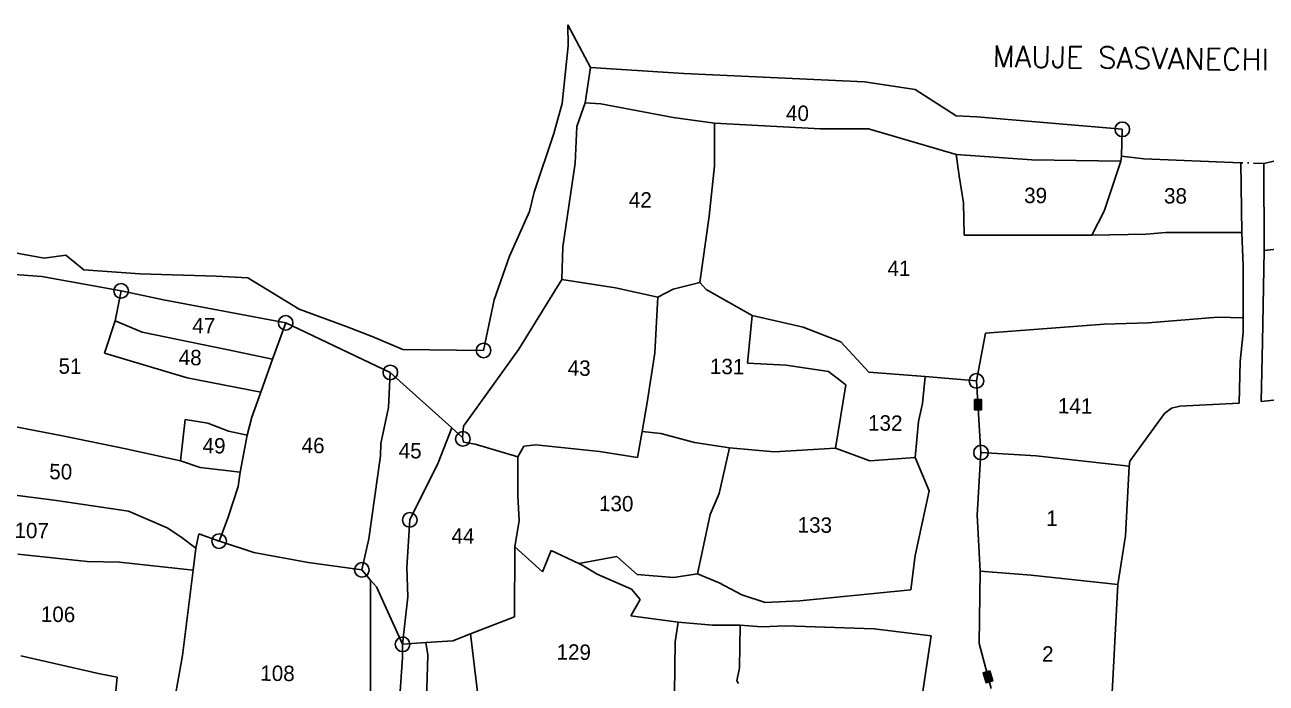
# Model space of a CAD drawing. Header units: metres. Extents: x 274536 to 279488, y 2074615 to 2078106.
# Drawn here: x 275098 to 275690, y 2077761 to 2078075 of the extents above; entities that cross this region are included whole.
import ezdxf
from ezdxf.enums import TextEntityAlignment as Align

# ---------------------------------------------------------------- set-up
doc = ezdxf.new("R2010")
doc.units = ezdxf.units.M
doc.linetypes.add('DASHDOT', pattern=[1, 0.5, -0.25, 0, -0.25])
for name, color, linetype in [('OFF', 1, 'Continuous'), ('POLY_PARCEL', 6, 'Continuous'), ('POLY_ROAD', 30, 'Continuous'), ('POLY_WATER', 4, 'Continuous'), ('TEXT_MAPOUT', 7, 'Continuous'), ('TEXT_PARCEL', 7, 'Continuous'), ('V_BOUND_LINE', 7, 'Continuous'), ('V_BOUND_STREAM_LINE', 7, 'DASHDOT')]:
    doc.layers.add(name, color=color, linetype=linetype)
doc.styles.get("Standard").update_dxf_attribs({"font": 'simplex.shx'})
doc.styles.add('TEXT_MAP', font='', dxfattribs={"height": 1.8})
doc.styles.get('TEXT_MAP').set_extended_font_data('Kruti Dev 050')

msp = doc.modelspace()

# ---------------------------------------------------------------- hatches: boundary and pattern name
for points in [[(275554.51, 2077896.38), (275551.16, 2077896.42), (275551.1, 2077891.57), (275554.45, 2077891.53)], [(275556.65, 2077761.23), (275559.86, 2077762.19), (275558.47, 2077766.83), (275555.26, 2077765.87)]]:
    msp.add_hatch(color=256).paths.add_polyline_path(points)

# ---------------------------------------------------------------- linework, layer by layer
for points in [[(275551.1, 2077891.57), (275551.16, 2077896.42), (275554.51, 2077896.38), (275554.45, 2077891.53)], [(275558.47, 2077766.83), (275559.86, 2077762.19), (275556.65, 2077761.23), (275555.26, 2077765.87)]]:
    msp.add_lwpolyline(points, close=True)
for centre in [(275621.72, 2078025.46), (275143.7, 2077948.31), (275222.28, 2077933.05), (275316.77, 2077919.86), (275272.23, 2077909.35), (275552.08, 2077905.34), (275306.9, 2077877.62), (275554.25, 2077871.12), (275281.52, 2077838.98), (275190.5, 2077828.82), (275258.67, 2077815.1), (275278.1, 2077779.56)]:
    msp.add_circle(centre, 3.48)
at = {"layer": 'OFF'}
msp.add_line((275367.74, 2078055.04), (275365.28, 2078038.04), dxfattribs=at)
at = {"layer": 'POLY_PARCEL'}
for p, q in [((275365.28, 2078038.04), (275372.69, 2078037.67)), ((275372.69, 2078037.67), (275407.32, 2078031.03)), ((275407.32, 2078031.03), (275426.96, 2078028.37)), ((275426.96, 2078028.37), (275427.06, 2078008.04)), ((275426.96, 2078028.37), (275477.58, 2078025.73)), ((275477.58, 2078025.73), (275500.46, 2078025.64)), ((275500.46, 2078025.64), (275542.45, 2078013.49)), ((275543.83, 2078003.22), (275542.45, 2078013.49)), ((275542.45, 2078013.49), (275578.45, 2078010.81)), ((275620.99, 2078010.28), (275621.35, 2078012.59)), ((275427.06, 2078008.04), (275424.42, 2077984.02)), ((275578.45, 2078010.81), (275620.99, 2078010.28)), ((275620.99, 2078010.28), (275613.06, 2077986.31)), ((275545.88, 2077990.36), (275543.83, 2078003.22)), ((275546.29, 2077974.91), (275545.88, 2077990.36)), ((275424.42, 2077984.02), (275420.01, 2077952.35)), ((275613.06, 2077986.31), (275607.17, 2077974.85)), ((275689.49, 2077967.51), (275777.52, 2077977.47)), ((275607.17, 2077974.85), (275546.29, 2077974.91)), ((275607.17, 2077974.85), (275633.08, 2077975.42)), ((275633.08, 2077975.42), (275642.52, 2077976.11)), ((275642.52, 2077976.11), (275678.85, 2077976.26)), ((275379.67, 2077949.78), (275354.18, 2077953.74)), ((275140.8, 2077934.01), (275143.7, 2077948.31)), ((275400.01, 2077945.26), (275379.67, 2077949.78)), ((275407.28, 2077949.17), (275400.01, 2077945.26)), ((275420.01, 2077952.35), (275407.28, 2077949.17)), ((275423.07, 2077948.93), (275420.01, 2077952.35)), ((275444.98, 2077936.56), (275423.07, 2077948.93)), ((275400.01, 2077945.26), (275398.49, 2077918.65)), ((275442.8, 2077913.83), (275444.98, 2077936.56)), ((275444.98, 2077936.56), (275469.35, 2077931.04)), ((275667.36, 2077935.82), (275634.01, 2077933.02)), ((275679.5, 2077935.47), (275667.36, 2077935.82)), ((275135.75, 2077918.61), (275140.8, 2077934.01)), ((275140.8, 2077934.01), (275140.8, 2077934.01)), ((275140.8, 2077934.01), (275153.78, 2077928.62)), ((275215.94, 2077915.63), (275222.28, 2077933.05)), ((275469.35, 2077931.04), (275487.3, 2077923.94)), ((275613.03, 2077932.44), (275556.38, 2077928.13)), ((275634.01, 2077933.02), (275613.03, 2077932.44)), ((275153.78, 2077928.62), (275194.06, 2077920.34)), ((275487.3, 2077923.94), (275500.64, 2077909.55)), ((275556.38, 2077928.13), (275552.08, 2077905.34)), ((275175.2, 2077906.72), (275135.75, 2077918.61)), ((275194.06, 2077920.34), (275215.94, 2077915.63)), ((275398.49, 2077918.65), (275394.87, 2077894.98)), ((275215.94, 2077915.63), (275210.42, 2077899.95)), ((275461.3, 2077912.89), (275442.8, 2077913.83)), ((275481.43, 2077909.79), (275461.3, 2077912.89)), ((275210.42, 2077899.95), (275175.2, 2077906.72)), ((275271.44, 2077892.69), (275272.23, 2077909.35)), ((275489.65, 2077903.52), (275481.43, 2077909.79)), ((275500.64, 2077909.55), (275527.53, 2077907.35)), ((275527.53, 2077907.35), (275526.39, 2077894.53)), ((275527.53, 2077907.35), (275552.08, 2077905.34)), ((275552.08, 2077905.34), (275554.25, 2077871.12)), ((275206.06, 2077888.06), (275210.42, 2077899.95)), ((275484.77, 2077873.23), (275489.65, 2077903.52)), ((275394.87, 2077894.98), (275392.45, 2077881.11)), ((275526.39, 2077894.53), (275524.38, 2077886.02)), ((275203.95, 2077879.46), (275206.06, 2077888.06)), ((275267.74, 2077875.4), (275271.44, 2077892.69)), ((275073.91, 2077887.2), (275116.56, 2077878.93)), ((275172.09, 2077867.14), (275174.26, 2077886.84)), ((275174.26, 2077886.84), (275185.15, 2077885.11)), ((275185.15, 2077885.11), (275194.94, 2077881.37)), ((275301.66, 2077882.84), (275295.05, 2077866.27)), ((275524.38, 2077886.02), (275522.75, 2077868.73)), ((275116.56, 2077878.93), (275145.99, 2077872.95)), ((275194.94, 2077881.37), (275203.95, 2077879.46)), ((275200.54, 2077861.79), (275203.95, 2077879.46)), ((275307.21, 2077876.15), (275306.76, 2077878.24)), ((275312.82, 2077875.07), (275307.21, 2077876.15)), ((275392.45, 2077881.11), (275390.28, 2077868.71)), ((275392.45, 2077881.11), (275401.33, 2077880.2)), ((275401.33, 2077880.2), (275417.42, 2077875.96)), ((275417.42, 2077875.96), (275434.23, 2077873.38)), ((275145.99, 2077872.95), (275172.09, 2077867.14)), ((275267.47, 2077869.59), (275267.74, 2077875.4)), ((275333.1, 2077869.13), (275312.82, 2077875.07)), ((275336.01, 2077874.13), (275333.1, 2077869.13)), ((275341.71, 2077874.77), (275336.01, 2077874.13)), ((275372.04, 2077871.55), (275341.71, 2077874.77)), ((275390.28, 2077868.71), (275372.04, 2077871.55)), ((275429.3, 2077851.52), (275434.23, 2077873.38)), ((275434.23, 2077873.38), (275455.56, 2077871.46)), ((275455.56, 2077871.46), (275484.77, 2077873.23)), ((275501.13, 2077867.1), (275484.77, 2077873.23)), ((275554.25, 2077871.12), (275552.47, 2077841.25)), ((275554.25, 2077871.12), (275580.67, 2077869.61)), ((275172.09, 2077867.14), (275181.51, 2077864.03)), ((275181.51, 2077864.03), (275200.54, 2077861.79)), ((275261.96, 2077829.94), (275267.47, 2077869.59)), ((275295.05, 2077866.27), (275281.52, 2077838.98)), ((275333.07, 2077850.48), (275333.1, 2077869.13)), ((275522.75, 2077868.73), (275501.13, 2077867.1)), ((275522.75, 2077868.73), (275529.43, 2077852.76)), ((275580.67, 2077869.61), (275625.02, 2077864.61)), ((275200.54, 2077861.79), (275199.66, 2077854.98)), ((275112.79, 2077848.23), (275078.92, 2077852.66)), ((275199.66, 2077854.98), (275194.65, 2077839.8)), ((275529.43, 2077852.76), (275522.89, 2077821.9)), ((275147.16, 2077843.18), (275112.79, 2077848.23)), ((275333.72, 2077838.64), (275333.07, 2077850.48)), ((275424.91, 2077841.61), (275429.3, 2077851.52)), ((275165.72, 2077835.12), (275147.16, 2077843.18)), ((275418.86, 2077813.23), (275424.91, 2077841.61)), ((275552.47, 2077841.25), (275553.88, 2077814.42)), ((275172.29, 2077830.83), (275165.72, 2077835.12)), ((275194.65, 2077839.8), (275190.5, 2077828.82)), ((275281.52, 2077838.98), (275280.16, 2077816.24)), ((275331.76, 2077826.03), (275333.72, 2077838.64)), ((275179.45, 2077825.53), (275172.29, 2077830.83)), ((275180.74, 2077832.33), (275179.45, 2077825.53)), ((275190.5, 2077828.82), (275180.74, 2077832.33)), ((275191.13, 2077828.59), (275190.5, 2077828.82)), ((275207.12, 2077823.38), (275191.13, 2077828.59)), ((275258.67, 2077815.1), (275261.96, 2077829.94)), ((275094.37, 2077822.58), (275127.45, 2077819.16)), ((275178.17, 2077814.92), (275179.45, 2077825.53)), ((275233.03, 2077818.63), (275207.12, 2077823.38)), ((275331.45, 2077792.74), (275331.76, 2077826.03)), ((275344.86, 2077814.23), (275331.76, 2077826.03)), ((275349, 2077824.41), (275344.86, 2077814.23)), ((275362.21, 2077818.14), (275349, 2077824.41)), ((275127.45, 2077819.16), (275142.89, 2077818.76)), ((275142.89, 2077818.76), (275178.17, 2077814.92)), ((275258.67, 2077815.1), (275233.03, 2077818.63)), ((275380.44, 2077821.53), (275362.21, 2077818.14)), ((275363.76, 2077817.41), (275362.21, 2077818.14)), ((275370.93, 2077813.1), (275363.76, 2077817.41)), ((275390.06, 2077812.87), (275380.44, 2077821.53)), ((275522.89, 2077821.9), (275520.79, 2077805.56)), ((275172.93, 2077774.14), (275178.17, 2077814.92)), ((275262.83, 2077810.15), (275258.67, 2077815.1)), ((275280.16, 2077816.24), (275280.59, 2077802.2)), ((275387.36, 2077805.84), (275370.93, 2077813.1)), ((275407.36, 2077811.47), (275390.06, 2077812.87)), ((275418.86, 2077813.23), (275407.36, 2077811.47)), ((275429.31, 2077808.91), (275418.86, 2077813.23)), ((275553.88, 2077814.42), (275553.31, 2077779.93)), ((275553.88, 2077814.42), (275578.2, 2077812.52)), ((275578.2, 2077812.52), (275619.58, 2077808.08)), ((275391.51, 2077800.98), (275387.36, 2077805.84)), ((275440.06, 2077803.17), (275429.31, 2077808.91)), ((275520.79, 2077805.56), (275467.81, 2077800.29)), ((275280.59, 2077802.2), (275278.1, 2077779.56)), ((275387, 2077793.21), (275391.51, 2077800.98)), ((275451.2, 2077799.55), (275440.06, 2077803.17)), ((275467.81, 2077800.29), (275451.2, 2077799.55)), ((275310.47, 2077784.57), (275331.45, 2077792.74)), ((275409.64, 2077790.12), (275387, 2077793.21)), ((275409.64, 2077790.12), (275408.22, 2077780.8)), ((275426.13, 2077788.66), (275409.64, 2077790.12)), ((275439.32, 2077788.66), (275426.13, 2077788.66)), ((275438.9, 2077768.39), (275439.32, 2077788.66)), ((275449.59, 2077787.84), (275439.32, 2077788.66)), ((275460.98, 2077788.44), (275449.59, 2077787.84)), ((275503.2, 2077786.97), (275460.98, 2077788.44)), ((275530.44, 2077783.55), (275503.2, 2077786.97)), ((275289.21, 2077780.35), (275302, 2077781.27)), ((275302, 2077781.27), (275310.47, 2077784.57)), ((275317.07, 2077731.11), (275310.47, 2077784.57)), ((275526.31, 2077756.09), (275530.44, 2077783.55)), ((275278.1, 2077779.56), (275289.21, 2077780.35)), ((275289.21, 2077780.35), (275290.09, 2077774.6)), ((275408.22, 2077780.8), (275407.91, 2077756.14)), ((275553.31, 2077779.93), (275559.07, 2077758.4)), ((275133.6, 2077765.4), (275095.78, 2077774.1)), ((275166.37, 2077737.32), (275172.93, 2077774.14)), ((275290.09, 2077774.6), (275289.58, 2077752.79)), ((275141.81, 2077763.9), (275133.6, 2077765.4)), ((275139.74, 2077742.26), (275141.81, 2077763.9)), ((275437.62, 2077762.19), (275438.9, 2077768.39)), ((275438.4, 2077760.78), (275437.62, 2077762.19))]:
    msp.add_line(p, q, dxfattribs=at)
at = {"layer": 'POLY_ROAD'}
for p, q in [((275361.31, 2078026.78), (275365.28, 2078038.04)), ((275360.49, 2078009.22), (275361.31, 2078026.78)), ((275354.58, 2077969.38), (275360.49, 2078009.22)), ((275354.18, 2077953.74), (275354.58, 2077969.38)), ((275082.39, 2077956.89), (275105.85, 2077955.19)), ((275105.85, 2077955.19), (275143.7, 2077948.31)), ((275333.58, 2077920.43), (275354.18, 2077953.74)), ((275143.7, 2077948.31), (275164.01, 2077944.01)), ((275164.01, 2077944.01), (275222.28, 2077933.05)), ((275222.28, 2077933.05), (275272.23, 2077909.35)), ((275307.23, 2077883.65), (275333.58, 2077920.43)), ((275272.23, 2077909.35), (275301.66, 2077882.84)), ((275301.66, 2077882.84), (275306.76, 2077878.24)), ((275306.76, 2077878.24), (275307.23, 2077883.65)), ((275262.79, 2077749.97), (275262.83, 2077810.15)), ((275262.83, 2077810.15), (275265.64, 2077806.98)), ((275265.64, 2077806.98), (275278.1, 2077779.56)), ((275278.1, 2077779.56), (275278.05, 2077773.21)), ((275278.05, 2077773.21), (275276.66, 2077752.37))]:
    msp.add_line(p, q, dxfattribs=at)
at = {"layer": 'POLY_WATER'}
for p, q in [((275678.85, 2077976.26), (275678.36, 2078009.52)), ((275689.49, 2077967.51), (275689.31, 2078009.17)), ((275678.85, 2077976.26), (275679.49, 2077960.31)), ((275688.7, 2077923.82), (275689.49, 2077967.51)), ((275679.49, 2077960.31), (275679.5, 2077935.47)), ((275679.5, 2077935.47), (275679.5, 2077928.42)), ((275679.5, 2077928.42), (275677.92, 2077914.6)), ((275687.95, 2077895.55), (275688.7, 2077923.82)), ((275677.92, 2077914.6), (275677.47, 2077894.75)), ((275677.47, 2077894.75), (275649.16, 2077893.29)), ((275698.4, 2077896.62), (275687.95, 2077895.55)), ((275641.89, 2077889.77), (275625.33, 2077866.97)), ((275645.13, 2077892.34), (275641.89, 2077889.77)), ((275649.16, 2077893.29), (275645.13, 2077892.34)), ((275625.02, 2077864.61), (275623.28, 2077831.3)), ((275625.33, 2077866.97), (275625.02, 2077864.61)), ((275623.28, 2077831.3), (275619.58, 2077808.08)), ((275619.58, 2077808.08), (275615.75, 2077735.92))]:
    msp.add_line(p, q, dxfattribs=at)
at = {"layer": 'V_BOUND_LINE', "ltscale": 10}
for p, q in [((275367.74, 2078055.04), (275357.05, 2078075.34)), ((275357.05, 2078075.34), (275357.13, 2078065.25)), ((275357.13, 2078065.25), (275354.22, 2078037.83)), ((275412.36, 2078052.12), (275367.74, 2078055.04)), ((275498.62, 2078048.05), (275412.36, 2078052.12)), ((275522.77, 2078044.5), (275498.62, 2078048.05)), ((275542.36, 2078031.81), (275522.77, 2078044.5)), ((275354.22, 2078037.83), (275350.27, 2078023.46)), ((275552.24, 2078031.47), (275542.36, 2078031.81)), ((275621.72, 2078025.46), (275552.24, 2078031.47)), ((275621.35, 2078012.59), (275621.72, 2078025.46)), ((275350.27, 2078023.46), (275340.91, 2077995.47)), ((275632.06, 2078011.38), (275621.35, 2078012.59)), ((275678.36, 2078009.52), (275632.06, 2078011.38)), ((275695.55, 2078010.59), (275689.31, 2078009.17)), ((275340.91, 2077995.47), (275338.65, 2077986.28)), ((275338.65, 2077986.28), (275329.15, 2077964.94)), ((275106.94, 2077963.96), (275060.25, 2077972.48)), ((275117.26, 2077965.33), (275106.94, 2077963.96)), ((275125.86, 2077958.33), (275117.26, 2077965.33)), ((275329.15, 2077964.94), (275321.81, 2077944)), ((275152.68, 2077956.5), (275125.86, 2077958.33)), ((275189.16, 2077955.4), (275152.68, 2077956.5)), ((275204.18, 2077954.57), (275189.16, 2077955.4)), ((275228.77, 2077939.62), (275204.18, 2077954.57)), ((275321.81, 2077944), (275316.77, 2077919.86)), ((275251.64, 2077931.18), (275228.77, 2077939.62)), ((275263.61, 2077926.53), (275251.64, 2077931.18)), ((275278.13, 2077920.34), (275263.61, 2077926.53)), ((275316.77, 2077919.86), (275278.13, 2077920.34))]:
    msp.add_line(p, q, dxfattribs=at)
at = {"layer": 'V_BOUND_STREAM_LINE', "ltscale": 10}
msp.add_line((275689.31, 2078009.17), (275678.36, 2078009.52), dxfattribs=at)

# ---------------------------------------------------------------- texts
at = {"layer": 'TEXT_MAPOUT'}
msp.add_text('MAUJE SASVANECHI SHIV', height=10.2241, rotation=359.28786, dxfattribs=at).set_placement((275559.73, 2078055.24))
at = {"layer": 'TEXT_PARCEL', "style": 'TEXT_MAP'}
for s, height, p in [('40', 7.361, (275466.61, 2078033.14)), ('42', 7.361, (275391.6, 2077991.83)), ('39', 7.361, (275580.33, 2077993.87)), ('38', 7.361, (275647.11, 2077993.68)), ('41', 7.361, (275515.1, 2077959.09)), ('47', 7.361, (275183.18, 2077931.72)), ('48', 7.361, (275176.68, 2077916.51)), ('51', 7.361, (275119.31, 2077912.33)), ('43', 7.361, (275362.4, 2077911.47)), ('131', 7.361, (275433.05, 2077912.21)), ('141', 7.361, (275599.18, 2077893.39)), ('132', 7.361, (275508.54, 2077885.23)), ('49', 7.361, (275188.09, 2077874.38)), ('46', 7.361, (275235.38, 2077874.51)), ('45', 7.361, (275281.72, 2077871.99)), ('50', 7.361, (275114.88, 2077862.01)), ('130', 7.361, (275380.09, 2077846.76)), ('133', 7.361, (275474.91, 2077836.54)), ('1', 7.36, (275588.14, 2077839.78)), ('107', 7.361, (275101.01, 2077833.9)), ('44', 7.361, (275306.92, 2077831.31)), ('106', 7.361, (275113.6, 2077793.89)), ('129', 7.361, (275359.81, 2077775.87)), ('2', 7.36, (275586.15, 2077775.01)), ('108', 7.361, (275218.38, 2077765.74))]:
    msp.add_text(s, height=height, rotation=359.28786, dxfattribs=at).set_placement(p, align=Align.MIDDLE)

doc.saveas('drawing.dxf')
